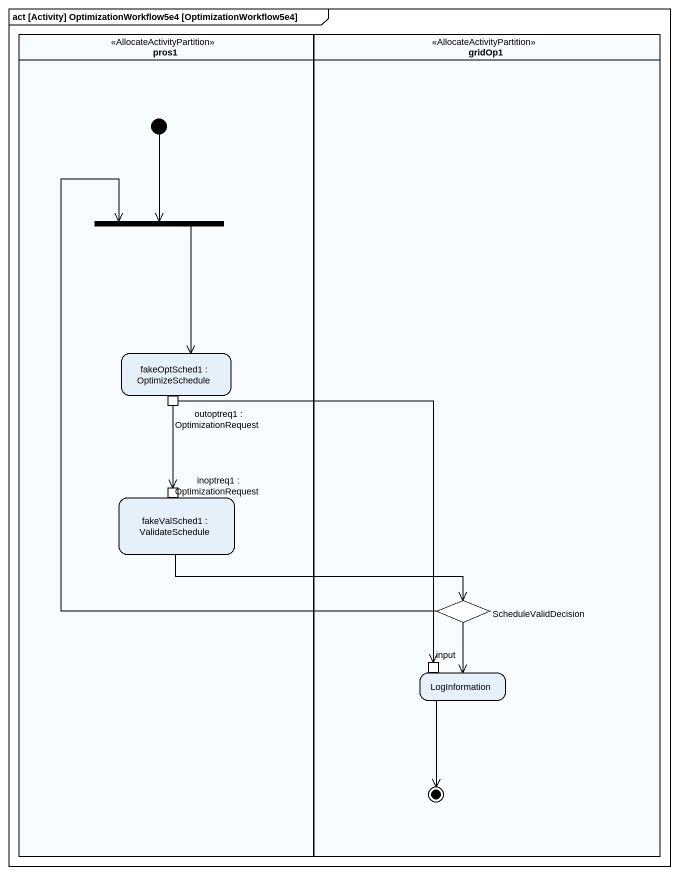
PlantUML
@startuml
mainframe act [Activity] OptimizationWorkflow5e4 [OptimizationWorkflow5e4]
hide empty description
state pros1 <<AllocateActivityPartition>> {
  state fork1 <<join>>
  state "fakeOptSched1 : OptimizeSchedule" as fakeOptSched1 {
    state "outoptreq1 : OptimizationRequest" as outoptreq1 <<outputPin>>
  }
  state "fakeValSched1 : ValidateSchedule" as fakeValSched1 {
    state "inoptreq1 : OptimizationRequest" as inoptreq1 <<inputPin>>
  }
  [*] --> fork1
}
state gridOp1 <<AllocateActivityPartition>> {
  state ScheduleValidDecision <<choice>>
  state LogInformation {
    state input <<inputPin>>
  }
  LogInformation --> [*]
}
fork1 --> fakeOptSched1
outoptreq1 --> inoptreq1
outoptreq1 --> input
fakeValSched1 -right-> ScheduleValidDecision
ScheduleValidDecision -up-> fork1
ScheduleValidDecision --> LogInformation
@enduml
